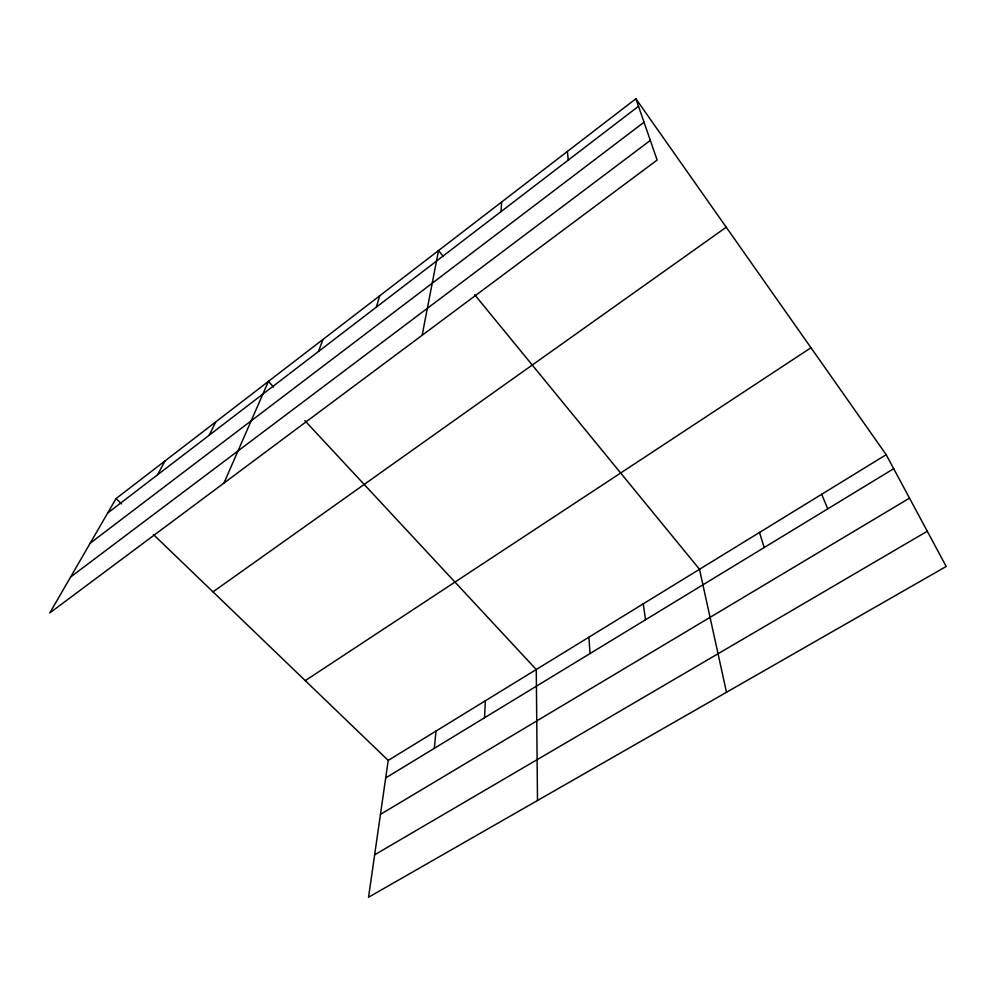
<?xml version="1.0" encoding="UTF-8"?>
<svg xmlns="http://www.w3.org/2000/svg" width="996" height="996" viewBox="0 0 996 996"><rect width="100%" height="100%" fill="white"/><g stroke="black" fill="none" stroke-linecap="round" stroke-linejoin="round"><path stroke-width="1.49" d="M484.542 717.755L485.338 700.786M501.013 211.625L501.623 202.026M434.318 748.332L435.999 731.076M886.179 454.686L388.203 760.421L368.545 897.247L946.2 566.475L886.179 454.686L635.896 98.753L116.034 498.598L49.8 612.926L657.136 160.057L635.896 98.753M422.142 335.291L438.526 250.556L443.407 256.532M376.351 307.142L379.65 295.837M318.508 351.464L322.978 339.424M223.951 483.072L268.397 381.406L273.601 387.008M209.222 435.202L215.771 421.881M157.542 474.806L165.025 460.911M107.693 513.002L638.498 106.273M90.2 543.194L644.026 122.222M70.592 577.033L650.326 140.411M212.995 591.861L726.233 227.225M305.249 680.629L810.981 347.741M385.689 777.926L893.711 468.693M380.447 814.367L909.51 498.137M374.633 854.817L927.288 531.242M116.034 498.598L121.537 503.876M153.396 534.528L388.203 760.421M304.813 420.586L536.271 669.524L537.491 800.51M474.694 294.741L699.516 569.289L726.495 692.282M821.688 494.277L827.738 508.844M759.5 532.462L764.193 547.539M643.267 603.825L645.52 619.773M567.359 151.467L568.28 160.07M588.885 637.216L590.055 653.538"/></g></svg>
